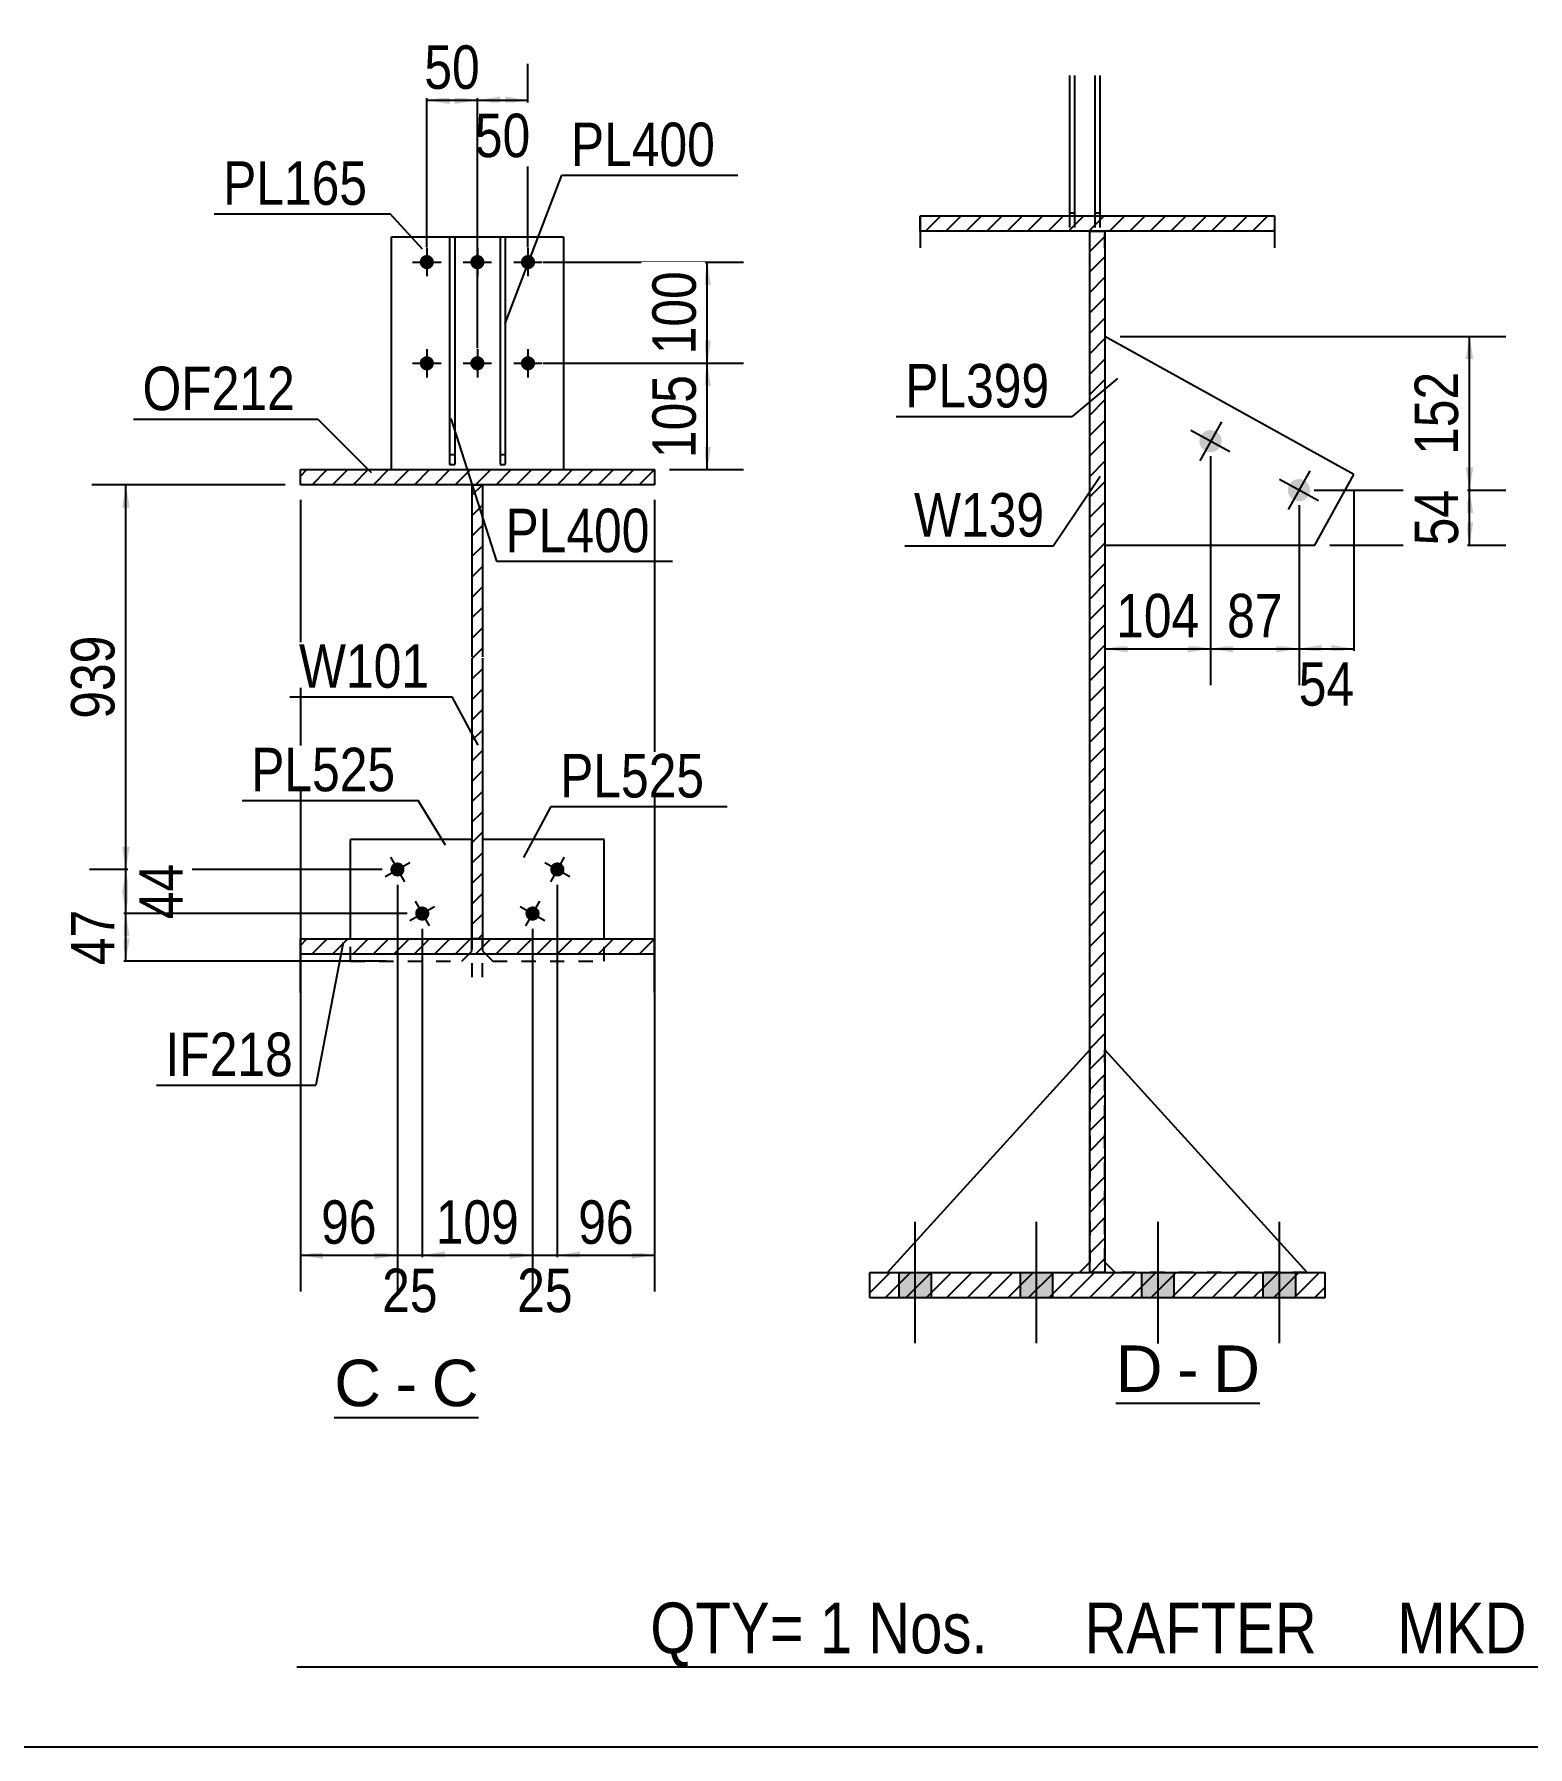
# Model space of a CAD drawing. Header units: millimetres. Extents: x -334 to 69, y -184 to 93.
# Drawn here: x -174.7 to -76.3, y -183.6 to -70.8 of the extents above; entities that cross this region are included whole.
import ezdxf

# ---------------------------------------------------------------- set-up
doc = ezdxf.new("R2010")
doc.units = ezdxf.units.MM
doc.linetypes.add('DXK_LINE_DOT1', pattern=[1.8814, 0.9407, -0.9407])
doc.styles.add('Arial', font='ARIAL.TTF', dxfattribs={"height": 0.2})
doc.styles.add('Arial Narrow', font='ARIALN.TTF', dxfattribs={"height": 0.2})

# ---------------------------------------------------------------- blocks, each defined once
blk = doc.blocks.new('Unknown-623466514-1210')
at = {"color": 5, "linetype": 'Continuous'}
blk.add_line((-331.26, -183.6), (68.74, -183.6), dxfattribs=at)
blk = doc.blocks.new('Unknown-623466514-12 - 7442')
at = {"color": 7, "linetype": 'Continuous'}
blk.add_line((-103.41, -160.97), (-93.91, -160.97), dxfattribs=at)
at = {"color": 0, "linetype": 'Continuous'}
for points in [[(-100.33, -160.22), (-100.33, -157.02), (-103.41, -157.02), (-103.41, -160.22)], [(-97.95, -160.22), (-97.95, -157.02), (-99.37, -157.02), (-99.37, -160.22)], [(-93.91, -160.22), (-93.91, -157.02), (-96.99, -157.02), (-96.99, -160.22)]]:
    blk.add_wipeout(points, dxfattribs=at)
at = {"color": 96, "linetype": 'Continuous', "style": 'Arial'}
for s, p in [('D', (-103.41, -160.22)), ('D', (-96.99, -160.22)), ('-', (-99.37, -160.22))]:
    blk.add_text(s, height=3.06, dxfattribs=at).set_placement(p)
blk = doc.blocks.new('Unknown-623466514-14 - 1770')
at = {"color": 7, "linetype": 'Continuous'}
blk.add_line((-154.91, -161.91), (-145.41, -161.91), dxfattribs=at)
at = {"color": 0, "linetype": 'Continuous'}
for points in [[(-151.83, -161.16), (-151.83, -157.96), (-154.91, -157.96), (-154.91, -161.16)], [(-149.45, -161.16), (-149.45, -157.96), (-150.87, -157.96), (-150.87, -161.16)], [(-145.41, -161.16), (-145.41, -157.96), (-148.49, -157.96), (-148.49, -161.16)]]:
    blk.add_wipeout(points, dxfattribs=at)
at = {"color": 96, "linetype": 'Continuous', "style": 'Arial'}
for s, p in [('C', (-154.91, -161.16)), ('C', (-148.49, -161.16)), ('-', (-150.87, -161.16))]:
    blk.add_text(s, height=3.06, dxfattribs=at).set_placement(p)
blk = doc.blocks.new('Part-623466514-7443 - 7442')
at = {"linetype": 'Continuous'}
h = blk.add_hatch(dxfattribs=at)
h.set_pattern_fill('', scale=0.3, style=0, pattern_type=0)
h.set_pattern_definition([(45, (-116.2876, -82.7206), (-0.67352, 0.67352), [])])
h.paths.add_polyline_path([(-92.95, -82.72), (-116.29, -82.72), (-116.29, -83.73), (-92.95, -83.73)])
at = {"color": 7, "linetype": 'DXK_LINE_DOT1'}
for p, q in [((-116.29, -82.72), (-116.29, -83.73)), ((-92.95, -82.72), (-92.95, -83.73))]:
    blk.add_line(p, q, dxfattribs=at)
at = {"color": 2, "linetype": 'Continuous'}
for p, q in [((-116.29, -82.72), (-92.95, -82.72)), ((-116.29, -83.73), (-116.29, -82.72)), ((-92.95, -82.72), (-92.95, -83.73)), ((-116.29, -83.73), (-116.29, -84.84)), ((-92.95, -83.73), (-116.29, -83.73)), ((-92.95, -83.73), (-92.95, -84.84))]:
    blk.add_line(p, q, dxfattribs=at)
blk = doc.blocks.new('Part-623466514-7538 - 7442')
at = {"linetype": 'Continuous'}
h = blk.add_hatch(dxfattribs=at)
h.set_pattern_fill('', scale=0.3, style=0, pattern_type=0)
h.set_pattern_definition([(45, (-105.1209, -83.73315), (-0.673519, 0.673519), [])])
h.paths.add_polyline_path([(-104.12, -83.73), (-105.12, -83.73), (-105.12, -152.35), (-104.12, -152.35)])
at = {"color": 7, "linetype": 'DXK_LINE_DOT1'}
for p, q in [((-105.12, -84.84), (-105.12, -83.73)), ((-104.12, -84.84), (-104.12, -83.73))]:
    blk.add_line(p, q, dxfattribs=at)
at = {"color": 2, "linetype": 'Continuous'}
for p, q in [((-105.12, -83.73), (-104.12, -83.73)), ((-105.12, -152.35), (-105.12, -83.73)), ((-104.12, -83.73), (-104.12, -152.35)), ((-104.12, -152.35), (-105.12, -152.35))]:
    blk.add_line(p, q, dxfattribs=at)
blk = doc.blocks.new('Part-623466514-7458 - 7442')
at = {"linetype": 'Continuous'}
h = blk.add_hatch(dxfattribs=at)
h.set_pattern_fill('', scale=0.3, style=0, pattern_type=0)
h.set_pattern_definition([(45, (-119.6209, -152.3486), (-0.67352, 0.67352), [])])
h.paths.add_polyline_path([(-89.62, -152.35), (-119.62, -152.35), (-119.62, -154.02), (-89.62, -154.02)])
at = {"color": 2, "linetype": 'Continuous'}
for p, q in [((-119.62, -152.35), (-89.62, -152.35)), ((-119.62, -154.02), (-119.62, -152.35)), ((-89.62, -152.35), (-89.62, -154.02)), ((-89.62, -154.02), (-119.62, -154.02))]:
    blk.add_line(p, q, dxfattribs=at)
blk = doc.blocks.new('Bolt-623466514-7540 - 7442')
at = {"linetype": 'Continuous'}
for points in [[(-117.69, -154.02), (-115.55, -154.02), (-115.55, -152.35), (-117.69, -152.35)], [(-109.69, -154.02), (-107.55, -154.02), (-107.55, -152.35), (-109.69, -152.35)], [(-101.69, -154.02), (-99.55, -154.02), (-99.55, -152.35), (-101.69, -152.35)], [(-93.69, -154.02), (-91.55, -154.02), (-91.55, -152.35), (-93.69, -152.35)]]:
    blk.add_hatch(color=3, dxfattribs=at).paths.add_polyline_path(points)
at = {"color": 3, "linetype": 'Continuous'}
for p, q in [((-116.62, -157), (-116.62, -149.02)), ((-108.62, -157), (-108.62, -149.02)), ((-100.62, -157), (-100.62, -149.02)), ((-92.62, -157), (-92.62, -149.02)), ((-117.69, -154.02), (-117.69, -152.35)), ((-115.55, -154.02), (-115.55, -152.35)), ((-109.69, -154.02), (-109.69, -152.35)), ((-107.55, -154.02), (-107.55, -152.35)), ((-101.69, -154.02), (-101.69, -152.35)), ((-99.55, -154.02), (-99.55, -152.35)), ((-93.69, -154.02), (-93.69, -152.35)), ((-91.55, -154.02), (-91.55, -152.35))]:
    blk.add_line(p, q, dxfattribs=at)
blk = doc.blocks.new('Part-623466514-7508 - 7442')
at = {"color": 2, "linetype": 'Continuous'}
for p, q in [((-104.12, -137.68), (-90.79, -152.35)), ((-103.45, -152.35), (-104.12, -151.68))]:
    blk.add_line(p, q, dxfattribs=at)
at = {"color": 7, "linetype": 'DXK_LINE_DOT1'}
for p, q in [((-104.12, -151.68), (-104.12, -137.68)), ((-90.79, -152.35), (-103.45, -152.35))]:
    blk.add_line(p, q, dxfattribs=at)
blk = doc.blocks.new('Part-623466514-7509 - 7442')
at = {"color": 2, "linetype": 'Continuous'}
for p, q in [((-118.45, -152.35), (-105.12, -137.68)), ((-105.12, -151.68), (-105.79, -152.35))]:
    blk.add_line(p, q, dxfattribs=at)
at = {"color": 7, "linetype": 'DXK_LINE_DOT1'}
for p, q in [((-105.12, -137.68), (-105.12, -151.68)), ((-118.45, -152.35), (-105.79, -152.35))]:
    blk.add_line(p, q, dxfattribs=at)
blk = doc.blocks.new('Part-623466514-7536 - 7442')
at = {"color": 2, "linetype": 'Continuous'}
for p, q in [((-87.71, -99.76), (-104.12, -90.67)), ((-90.29, -104.43), (-87.71, -99.76)), ((-104.12, -104.43), (-90.29, -104.43))]:
    blk.add_line(p, q, dxfattribs=at)
at = {"color": 7, "linetype": 'DXK_LINE_DOT1'}
blk.add_line((-104.12, -90.67), (-104.12, -104.43), dxfattribs=at)
blk = doc.blocks.new('Bolt-623466514-7589 - 7442')
at = {"linetype": 'Continuous'}
for points in [[(-97.52, -98.21, -1), (-96.81, -96.93, -1)], [(-91.69, -101.44, -1), (-90.98, -100.16, -1)]]:
    blk.add_hatch(color=3, dxfattribs=at).paths.add_polyline_path(points)
at = {"color": 3, "linetype": 'Continuous'}
for p, q in [((-95.88, -98.28), (-98.45, -96.86)), ((-96.45, -96.29), (-97.87, -98.86)), ((-90.05, -101.51), (-92.61, -100.09)), ((-90.62, -99.52), (-92.04, -102.08))]:
    blk.add_line(p, q, dxfattribs=at)
blk = doc.blocks.new('Part-623466514-7833 - 7442')
at = {"color": 2, "linetype": 'Continuous'}
for p, q in [((-104.79, -73.47), (-104.79, -82.72)), ((-104.45, -73.47), (-104.45, -82.72)), ((-104.45, -82.56), (-104.79, -82.56))]:
    blk.add_line(p, q, dxfattribs=at)
at = {"color": 7, "linetype": 'DXK_LINE_DOT1'}
for p, q in [((-104.79, -82.72), (-104.79, -83.49)), ((-104.45, -82.72), (-104.45, -83.49))]:
    blk.add_line(p, q, dxfattribs=at)
blk = doc.blocks.new('Part-623466514-7846 - 7442')
at = {"color": 2, "linetype": 'Continuous'}
for p, q in [((-106.45, -73.47), (-106.45, -82.72)), ((-106.12, -73.47), (-106.12, -82.72)), ((-106.12, -82.56), (-106.45, -82.56))]:
    blk.add_line(p, q, dxfattribs=at)
at = {"color": 7, "linetype": 'DXK_LINE_DOT1'}
for p, q in [((-106.45, -82.72), (-106.45, -83.49)), ((-106.12, -82.72), (-106.12, -83.49))]:
    blk.add_line(p, q, dxfattribs=at)
blk = doc.blocks.new('Part-623466514-1829 - 1770')
at = {"color": 2, "linetype": 'Continuous'}
for p, q in [((-143.97, -84.11), (-143.97, -99.11)), ((-143.97, -84.11), (-143.64, -84.11)), ((-143.64, -84.11), (-143.64, -99.11)), ((-143.97, -99.11), (-143.64, -99.11)), ((-143.97, -99.11), (-143.64, -99.11))]:
    blk.add_line(p, q, dxfattribs=at)
at = {"color": 7, "linetype": 'DXK_LINE_DOT1'}
for p, q in [((-143.97, -98.45), (-143.64, -98.45)), ((-143.97, -99.11), (-143.97, -99.11)), ((-143.64, -99.11), (-143.64, -99.11))]:
    blk.add_line(p, q, dxfattribs=at)
blk = doc.blocks.new('Part-623466514-1801 - 1770')
at = {"color": 2, "linetype": 'Continuous'}
for p, q in [((-151.14, -99.45), (-151.14, -84.11)), ((-151.14, -84.11), (-139.81, -84.11)), ((-139.81, -84.11), (-139.81, -99.45))]:
    blk.add_line(p, q, dxfattribs=at)
at = {"color": 7, "linetype": 'DXK_LINE_DOT1'}
for p, q in [((-151.14, -84.11), (-139.81, -84.11)), ((-151.14, -99.45), (-151.14, -99.45)), ((-151.14, -99.45), (-151.14, -99.45)), ((-151.14, -99.45), (-139.81, -99.45)), ((-139.81, -99.45), (-139.81, -99.45)), ((-139.81, -99.45), (-139.81, -99.45))]:
    blk.add_line(p, q, dxfattribs=at)
blk = doc.blocks.new('Part-623466514-1834 - 1770')
at = {"color": 2, "linetype": 'Continuous'}
for p, q in [((-137.12, -123.83), (-145.12, -123.83)), ((-145.12, -130.37), (-145.12, -123.83)), ((-137.12, -130.37), (-137.12, -123.83))]:
    blk.add_line(p, q, dxfattribs=at)
at = {"color": 7, "linetype": 'DXK_LINE_DOT1'}
for p, q in [((-137.12, -123.83), (-145.12, -123.83)), ((-145.12, -131.17), (-145.12, -130.37)), ((-137.12, -131.83), (-137.12, -130.37)), ((-145.12, -131.17), (-144.45, -131.83)), ((-144.45, -131.83), (-137.12, -131.83)), ((-144.45, -131.83), (-144.45, -131.83))]:
    blk.add_line(p, q, dxfattribs=at)
blk = doc.blocks.new('Bolt-623466514-1876 - 1770')
at = {"linetype": 'Continuous'}
for points in [[(-148.34, -85.78), (-148.35, -85.88), (-148.38, -85.97), (-148.43, -86.05), (-148.5, -86.12), (-148.57, -86.18), (-148.66, -86.22), (-148.76, -86.24), (-148.86, -86.24), (-148.95, -86.22), (-149.04, -86.18), (-149.12, -86.12), (-149.19, -86.05), (-149.23, -85.97), (-149.26, -85.88), (-149.27, -85.78), (-149.26, -85.68), (-149.23, -85.59), (-149.19, -85.5), (-149.12, -85.43), (-149.04, -85.37), (-148.95, -85.33), (-148.86, -85.31), (-148.76, -85.31), (-148.66, -85.33), (-148.57, -85.37), (-148.5, -85.43), (-148.43, -85.5), (-148.38, -85.59), (-148.35, -85.68)], [(-145.01, -85.78), (-145.02, -85.88), (-145.05, -85.97), (-145.1, -86.05), (-145.16, -86.12), (-145.24, -86.18), (-145.33, -86.22), (-145.43, -86.24), (-145.52, -86.24), (-145.62, -86.22), (-145.71, -86.18), (-145.79, -86.12), (-145.85, -86.05), (-145.9, -85.97), (-145.93, -85.88), (-145.94, -85.78), (-145.93, -85.68), (-145.9, -85.59), (-145.85, -85.5), (-145.79, -85.43), (-145.71, -85.37), (-145.62, -85.33), (-145.52, -85.31), (-145.43, -85.31), (-145.33, -85.33), (-145.24, -85.37), (-145.16, -85.43), (-145.1, -85.5), (-145.05, -85.59), (-145.02, -85.68)], [(-141.67, -85.78), (-141.68, -85.88), (-141.71, -85.97), (-141.76, -86.05), (-141.83, -86.12), (-141.91, -86.18), (-142, -86.22), (-142.09, -86.24), (-142.19, -86.24), (-142.29, -86.22), (-142.37, -86.18), (-142.45, -86.12), (-142.52, -86.05), (-142.57, -85.97), (-142.6, -85.88), (-142.61, -85.78), (-142.6, -85.68), (-142.57, -85.59), (-142.52, -85.5), (-142.45, -85.43), (-142.37, -85.37), (-142.29, -85.33), (-142.19, -85.31), (-142.09, -85.31), (-142, -85.33), (-141.91, -85.37), (-141.83, -85.43), (-141.76, -85.5), (-141.71, -85.59), (-141.68, -85.68)], [(-148.34, -92.44), (-148.35, -92.54), (-148.38, -92.63), (-148.43, -92.72), (-148.5, -92.79), (-148.57, -92.85), (-148.66, -92.89), (-148.76, -92.91), (-148.86, -92.91), (-148.95, -92.89), (-149.04, -92.85), (-149.12, -92.79), (-149.19, -92.72), (-149.23, -92.63), (-149.26, -92.54), (-149.27, -92.44), (-149.26, -92.35), (-149.23, -92.25), (-149.19, -92.17), (-149.12, -92.1), (-149.04, -92.04), (-148.95, -92), (-148.86, -91.98), (-148.76, -91.98), (-148.66, -92), (-148.57, -92.04), (-148.5, -92.1), (-148.43, -92.17), (-148.38, -92.25), (-148.35, -92.35)], [(-145.01, -92.44), (-145.02, -92.54), (-145.05, -92.63), (-145.1, -92.72), (-145.16, -92.79), (-145.24, -92.85), (-145.33, -92.89), (-145.43, -92.91), (-145.52, -92.91), (-145.62, -92.89), (-145.71, -92.85), (-145.79, -92.79), (-145.85, -92.72), (-145.9, -92.63), (-145.93, -92.54), (-145.94, -92.44), (-145.93, -92.35), (-145.9, -92.25), (-145.85, -92.17), (-145.79, -92.1), (-145.71, -92.04), (-145.62, -92), (-145.52, -91.98), (-145.43, -91.98), (-145.33, -92), (-145.24, -92.04), (-145.16, -92.1), (-145.1, -92.17), (-145.05, -92.25), (-145.02, -92.35)], [(-141.67, -92.44), (-141.68, -92.54), (-141.71, -92.63), (-141.76, -92.72), (-141.83, -92.79), (-141.91, -92.85), (-142, -92.89), (-142.09, -92.91), (-142.19, -92.91), (-142.29, -92.89), (-142.37, -92.85), (-142.45, -92.79), (-142.52, -92.72), (-142.57, -92.63), (-142.6, -92.54), (-142.61, -92.44), (-142.6, -92.35), (-142.57, -92.25), (-142.52, -92.17), (-142.45, -92.1), (-142.37, -92.04), (-142.29, -92), (-142.19, -91.98), (-142.09, -91.98), (-142, -92), (-141.91, -92.04), (-141.83, -92.1), (-141.76, -92.17), (-141.71, -92.25), (-141.68, -92.35)]]:
    blk.add_hatch(color=3, dxfattribs=at).paths.add_polyline_path(points)
at = {"color": 3, "linetype": 'Continuous'}
for p, q in [((-148.81, -84.84), (-148.81, -86.71)), ((-145.47, -84.84), (-145.47, -86.71)), ((-142.14, -84.84), (-142.14, -86.71)), ((-149.74, -85.78), (-147.87, -85.78)), ((-146.41, -85.78), (-144.54, -85.78)), ((-143.07, -85.78), (-141.21, -85.78)), ((-149.74, -92.44), (-147.87, -92.44)), ((-148.81, -91.51), (-148.81, -93.38)), ((-146.41, -92.44), (-144.54, -92.44)), ((-145.47, -91.51), (-145.47, -93.38)), ((-143.07, -92.44), (-141.21, -92.44)), ((-142.14, -91.51), (-142.14, -93.38))]:
    blk.add_line(p, q, dxfattribs=at)
blk = doc.blocks.new('Part-623466514-1885 - 1770')
at = {"linetype": 'Continuous'}
h = blk.add_hatch(dxfattribs=at)
h.set_pattern_fill('', scale=0.3, style=0, pattern_type=0)
h.set_pattern_definition([(45, (-133.8075, -99.4455), (-0.67352, 0.67352), [])])
h.paths.add_polyline_path([(-133.81, -100.45), (-133.81, -99.45), (-157.14, -99.45), (-157.14, -100.45)])
at = {"color": 2, "linetype": 'Continuous'}
for p, q in [((-157.14, -100.45), (-157.14, -99.45)), ((-157.14, -99.45), (-133.81, -99.45)), ((-133.81, -99.45), (-133.81, -100.45)), ((-133.81, -100.45), (-157.14, -100.45))]:
    blk.add_line(p, q, dxfattribs=at)
blk = doc.blocks.new('Part-623466514-1891 - 1770')
at = {"linetype": 'Continuous'}
h = blk.add_hatch(dxfattribs=at)
h.set_pattern_fill('', scale=0.3, style=0, pattern_type=0)
h.set_pattern_definition([(45, (-145.1408, -100.4455), (-0.67352, 0.67352), [])])
h.paths.add_polyline_path([(-145.14, -130.37), (-145.14, -100.45), (-145.81, -100.45), (-145.81, -130.37)])
at = {"color": 2, "linetype": 'Continuous'}
for p, q in [((-145.81, -111.78), (-145.81, -100.45)), ((-145.81, -100.45), (-145.14, -100.45)), ((-145.14, -100.45), (-145.14, -111.78)), ((-145.81, -130.37), (-145.81, -111.88)), ((-145.14, -111.88), (-145.14, -130.37)), ((-145.14, -130.37), (-145.81, -130.37))]:
    blk.add_line(p, q, dxfattribs=at)
at = {"color": 7, "linetype": 'DXK_LINE_DOT1'}
for p, q in [((-145.81, -132.9), (-145.81, -130.37)), ((-145.14, -132.9), (-145.14, -130.37))]:
    blk.add_line(p, q, dxfattribs=at)
blk = doc.blocks.new('Part-623466514-1914 - 1770')
at = {"linetype": 'Continuous'}
h = blk.add_hatch(dxfattribs=at)
h.set_pattern_fill('', scale=0.3, style=0, pattern_type=0)
h.set_pattern_definition([(45, (-133.8075, -130.3662), (-0.67352, 0.67352), [])])
h.paths.add_polyline_path([(-133.81, -131.38), (-133.81, -130.37), (-157.14, -130.37), (-157.14, -131.38)])
at = {"color": 7, "linetype": 'DXK_LINE_DOT1'}
for p, q in [((-157.14, -131.38), (-157.14, -130.37)), ((-133.81, -131.38), (-133.81, -130.37))]:
    blk.add_line(p, q, dxfattribs=at)
at = {"color": 2, "linetype": 'Continuous'}
for p, q in [((-157.14, -131.38), (-157.14, -130.37)), ((-157.14, -130.37), (-133.81, -130.37)), ((-133.81, -130.37), (-133.81, -131.38)), ((-157.14, -133.91), (-157.14, -131.38)), ((-133.81, -131.38), (-157.14, -131.38)), ((-133.81, -133.91), (-133.81, -131.38))]:
    blk.add_line(p, q, dxfattribs=at)
blk = doc.blocks.new('Part-623466514-7914 - 1770')
at = {"color": 2, "linetype": 'Continuous'}
for p, q in [((-145.83, -123.83), (-153.83, -123.83)), ((-153.83, -130.37), (-153.83, -123.83)), ((-145.83, -130.37), (-145.83, -123.83))]:
    blk.add_line(p, q, dxfattribs=at)
at = {"color": 7, "linetype": 'DXK_LINE_DOT1'}
for p, q in [((-145.83, -123.83), (-153.83, -123.83)), ((-153.83, -131.83), (-153.83, -130.37)), ((-145.83, -131.17), (-145.83, -130.37)), ((-153.83, -131.83), (-146.49, -131.83)), ((-146.49, -131.83), (-145.83, -131.17)), ((-146.49, -131.83), (-146.49, -131.83))]:
    blk.add_line(p, q, dxfattribs=at)
blk = doc.blocks.new('Part-623466514-7920 - 1770')
at = {"color": 2, "linetype": 'Continuous'}
for p, q in [((-147.31, -84.11), (-147.31, -99.11)), ((-147.31, -84.11), (-146.97, -84.11)), ((-146.97, -84.11), (-146.97, -99.11)), ((-147.31, -99.11), (-146.97, -99.11)), ((-147.31, -99.11), (-146.97, -99.11))]:
    blk.add_line(p, q, dxfattribs=at)
at = {"color": 7, "linetype": 'DXK_LINE_DOT1'}
for p, q in [((-147.31, -98.45), (-146.97, -98.45)), ((-147.31, -99.11), (-147.31, -99.11)), ((-146.97, -99.11), (-146.97, -99.11))]:
    blk.add_line(p, q, dxfattribs=at)
blk = doc.blocks.new('Bolt-623466514-7927 - 1770')
at = {"linetype": 'Continuous'}
for points in [[(-139.8, -126.02), (-139.86, -126.1), (-139.93, -126.17), (-140.01, -126.22), (-140.1, -126.25), (-140.2, -126.26), (-140.3, -126.25), (-140.39, -126.22), (-140.48, -126.18), (-140.55, -126.11), (-140.61, -126.03), (-140.65, -125.94), (-140.67, -125.85), (-140.67, -125.75), (-140.65, -125.66), (-140.61, -125.57), (-140.56, -125.49), (-140.48, -125.42), (-140.4, -125.37), (-140.31, -125.34), (-140.21, -125.33), (-140.11, -125.34), (-140.02, -125.37), (-139.94, -125.42), (-139.86, -125.48), (-139.8, -125.56), (-139.76, -125.65), (-139.74, -125.74), (-139.74, -125.84), (-139.76, -125.94)], [(-141.43, -128.93), (-141.49, -129.01), (-141.56, -129.08), (-141.65, -129.12), (-141.74, -129.16), (-141.84, -129.17), (-141.93, -129.16), (-142.03, -129.13), (-142.11, -129.08), (-142.18, -129.02), (-142.24, -128.94), (-142.28, -128.85), (-142.3, -128.75), (-142.31, -128.66), (-142.29, -128.56), (-142.25, -128.47), (-142.19, -128.39), (-142.12, -128.33), (-142.04, -128.28), (-141.94, -128.25), (-141.85, -128.23), (-141.75, -128.24), (-141.66, -128.27), (-141.57, -128.32), (-141.5, -128.38), (-141.44, -128.46), (-141.4, -128.55), (-141.38, -128.65), (-141.38, -128.74), (-141.4, -128.84)]]:
    blk.add_hatch(color=3, dxfattribs=at).paths.add_polyline_path(points)
at = {"color": 3, "linetype": 'Continuous'}
for p, q in [((-139.75, -124.98), (-140.66, -126.61)), ((-141.02, -125.34), (-139.39, -126.25)), ((-142.65, -128.24), (-141.03, -129.16)), ((-141.38, -127.89), (-142.3, -129.51))]:
    blk.add_line(p, q, dxfattribs=at)
blk = doc.blocks.new('Bolt-623466514-7940 - 1770')
at = {"linetype": 'Continuous'}
for points in [[(-150.34, -125.57), (-150.3, -125.66), (-150.28, -125.75), (-150.28, -125.85), (-150.3, -125.94), (-150.34, -126.03), (-150.4, -126.11), (-150.47, -126.18), (-150.56, -126.22), (-150.65, -126.25), (-150.75, -126.26), (-150.84, -126.25), (-150.94, -126.22), (-151.02, -126.17), (-151.09, -126.1), (-151.15, -126.02), (-151.19, -125.94), (-151.21, -125.84), (-151.21, -125.74), (-151.18, -125.65), (-151.14, -125.56), (-151.09, -125.48), (-151.01, -125.42), (-150.93, -125.37), (-150.83, -125.34), (-150.74, -125.33), (-150.64, -125.34), (-150.55, -125.37), (-150.46, -125.42), (-150.39, -125.49)], [(-148.7, -128.47), (-148.66, -128.56), (-148.64, -128.66), (-148.64, -128.75), (-148.67, -128.85), (-148.71, -128.94), (-148.76, -129.02), (-148.84, -129.08), (-148.92, -129.13), (-149.02, -129.16), (-149.11, -129.17), (-149.21, -129.16), (-149.3, -129.12), (-149.39, -129.08), (-149.46, -129.01), (-149.51, -128.93), (-149.55, -128.84), (-149.57, -128.74), (-149.57, -128.65), (-149.55, -128.55), (-149.51, -128.46), (-149.45, -128.38), (-149.38, -128.32), (-149.29, -128.27), (-149.2, -128.24), (-149.1, -128.23), (-149.01, -128.25), (-148.91, -128.28), (-148.83, -128.33), (-148.76, -128.39)]]:
    blk.add_hatch(color=3, dxfattribs=at).paths.add_polyline_path(points)
at = {"color": 3, "linetype": 'Continuous'}
for p, q in [((-151.2, -124.98), (-150.28, -126.61)), ((-151.56, -126.25), (-149.93, -125.34)), ((-149.92, -129.16), (-148.29, -128.24)), ((-149.57, -127.89), (-148.65, -129.51))]:
    blk.add_line(p, q, dxfattribs=at)
blk = doc.blocks.new('StraightDimension-623466514-7693 - 7442')
at = {"linetype": 'Continuous'}
for points in [[(-89.83, -111.5), (-91.33, -111.25), (-89.83, -111)], [(-89.21, -111), (-87.71, -111.25), (-89.21, -111.5)]]:
    blk.add_hatch(color=7, dxfattribs=at).paths.add_polyline_path(points)
at = {"color": 7, "linetype": 'Continuous'}
for p, q in [((-87.71, -100.76), (-87.71, -113.5)), ((-91.33, -101.8), (-91.33, -113.5)), ((-91.33, -111.25), (-87.71, -111.25))]:
    blk.add_line(p, q, dxfattribs=at)
at = {"color": 0}
blk.add_wipeout([(-87.09, -115.6), (-87.09, -111.4), (-91.95, -111.4), (-91.95, -115.6)], dxfattribs=at)
at = {"color": 3, "style": 'Arial Narrow'}
blk.add_text('54', height=2.863, dxfattribs=at).set_placement((-91.35, -115))
blk = doc.blocks.new('StraightDimension-623466514-7694 - 7442')
at = {"linetype": 'Continuous'}
for points in [[(-95.66, -111.5), (-97.16, -111.25), (-95.66, -111)], [(-92.83, -111), (-91.33, -111.25), (-92.83, -111.5)]]:
    blk.add_hatch(color=7, dxfattribs=at).paths.add_polyline_path(points)
at = {"color": 7, "linetype": 'Continuous'}
for p, q in [((-97.16, -98.57), (-97.16, -113.65)), ((-91.33, -101.8), (-91.33, -113.65)), ((-97.16, -111.25), (-91.33, -111.25))]:
    blk.add_line(p, q, dxfattribs=at)
at = {"color": 0}
blk.add_wipeout([(-91.82, -111.1), (-91.82, -106.9), (-96.67, -106.9), (-96.67, -111.1)], dxfattribs=at)
at = {"color": 3, "style": 'Arial Narrow'}
blk.add_text('87', height=2.863, dxfattribs=at).set_placement((-96.07, -110.5))
blk = doc.blocks.new('StraightDimension-623466514-7695 - 7442')
at = {"linetype": 'Continuous'}
for points in [[(-102.62, -111.5), (-104.12, -111.25), (-102.62, -111)], [(-98.66, -111), (-97.16, -111.25), (-98.66, -111.5)]]:
    blk.add_hatch(color=7, dxfattribs=at).paths.add_polyline_path(points)
at = {"color": 7, "linetype": 'Continuous'}
for p, q in [((-97.16, -98.57), (-97.16, -113.65)), ((-104.12, -105.43), (-104.12, -113.65)), ((-104.12, -111.25), (-97.16, -111.25))]:
    blk.add_line(p, q, dxfattribs=at)
at = {"color": 0}
blk.add_wipeout([(-97.3, -111.1), (-97.3, -106.9), (-103.98, -106.9), (-103.98, -111.1)], dxfattribs=at)
at = {"color": 3, "style": 'Arial Narrow'}
blk.add_text('104', height=2.863, dxfattribs=at).set_placement((-103.38, -110.5))
blk = doc.blocks.new('StraightDimension-623466514-7722 - 7442')
at = {"linetype": 'Continuous'}
for points in [[(-80.35, -92.17), (-80.1, -90.67), (-79.85, -92.17)], [(-79.85, -99.3), (-80.1, -100.8), (-80.35, -99.3)]]:
    blk.add_hatch(color=7, dxfattribs=at).paths.add_polyline_path(points)
at = {"color": 7, "linetype": 'Continuous'}
for p, q in [((-103.12, -90.67), (-77.7, -90.67)), ((-80.1, -100.8), (-80.1, -90.67)), ((-90.33, -100.8), (-77.7, -100.8))]:
    blk.add_line(p, q, dxfattribs=at)
at = {"color": 0}
blk.add_wipeout([(-80.25, -92.39), (-84.45, -92.39), (-84.45, -99.08), (-80.25, -99.08)], dxfattribs=at)
at = {"color": 3, "style": 'Arial Narrow'}
blk.add_text('152', height=2.863, rotation=90.0002, dxfattribs=at).set_placement((-80.85, -98.48))
blk = doc.blocks.new('StraightDimension-623466514-7723 - 7442')
at = {"linetype": 'Continuous'}
for points in [[(-80.35, -102.3), (-80.1, -100.8), (-79.85, -102.3)], [(-79.85, -102.93), (-80.1, -104.43), (-80.35, -102.93)]]:
    blk.add_hatch(color=7, dxfattribs=at).paths.add_polyline_path(points)
at = {"color": 7, "linetype": 'Continuous'}
for p, q in [((-90.33, -100.8), (-77.7, -100.8)), ((-80.1, -104.43), (-80.1, -100.8)), ((-89.29, -104.43), (-77.7, -104.43))]:
    blk.add_line(p, q, dxfattribs=at)
at = {"color": 0}
blk.add_wipeout([(-80.25, -100.19), (-84.45, -100.19), (-84.45, -105.04), (-80.25, -105.04)], dxfattribs=at)
at = {"color": 3, "style": 'Arial Narrow'}
blk.add_text('54', height=2.863, rotation=90.0002, dxfattribs=at).set_placement((-80.85, -104.44))
blk = doc.blocks.new('StraightDimension-623466514-10876 - 1770')
at = {"linetype": 'Continuous'}
for points in [[(-143.97, -75.36), (-145.47, -75.11), (-143.97, -74.86)], [(-143.64, -74.86), (-142.14, -75.11), (-143.64, -75.36)]]:
    blk.add_hatch(color=7, dxfattribs=at).paths.add_polyline_path(points)
at = {"color": 7, "linetype": 'Continuous'}
for p, q in [((-145.47, -91.44), (-145.47, -72.71)), ((-142.14, -84.78), (-142.14, -72.71)), ((-145.47, -75.11), (-142.14, -75.11))]:
    blk.add_line(p, q, dxfattribs=at)
at = {"color": 0}
blk.add_wipeout([(-141.38, -79.46), (-141.38, -75.26), (-146.24, -75.26), (-146.24, -79.46)], dxfattribs=at)
at = {"color": 3, "style": 'Arial Narrow'}
blk.add_text('50', height=2.863, dxfattribs=at).set_placement((-145.64, -78.86))
blk = doc.blocks.new('StraightDimension-623466514-1988 - 1770')
at = {"linetype": 'Continuous'}
for points in [[(-130.58, -87.28), (-130.33, -85.78), (-130.08, -87.28)], [(-130.08, -90.94), (-130.33, -92.44), (-130.58, -90.94)]]:
    blk.add_hatch(color=7, dxfattribs=at).paths.add_polyline_path(points)
at = {"color": 7, "linetype": 'Continuous'}
for p, q in [((-141.14, -85.78), (-127.93, -85.78)), ((-130.33, -92.44), (-130.33, -85.78)), ((-141.14, -92.44), (-127.93, -92.44))]:
    blk.add_line(p, q, dxfattribs=at)
at = {"color": 0}
blk.add_wipeout([(-130.48, -85.77), (-134.68, -85.77), (-134.68, -92.45), (-130.48, -92.45)], dxfattribs=at)
at = {"color": 3, "style": 'Arial Narrow'}
blk.add_text('100', height=2.863, rotation=90.0002, dxfattribs=at).set_placement((-131.08, -91.85))
blk = doc.blocks.new('StraightDimension-623466514-1998 - 1770')
at = {"linetype": 'Continuous'}
for points in [[(-130.58, -93.94), (-130.33, -92.44), (-130.08, -93.94)], [(-130.08, -97.95), (-130.33, -99.45), (-130.58, -97.95)]]:
    blk.add_hatch(color=7, dxfattribs=at).paths.add_polyline_path(points)
at = {"color": 7, "linetype": 'Continuous'}
for p, q in [((-141.14, -92.44), (-127.93, -92.44)), ((-130.33, -99.45), (-130.33, -92.44)), ((-132.81, -99.45), (-127.93, -99.45))]:
    blk.add_line(p, q, dxfattribs=at)
at = {"color": 0}
blk.add_wipeout([(-130.48, -92.6), (-134.68, -92.6), (-134.68, -99.29), (-130.48, -99.29)], dxfattribs=at)
at = {"color": 3, "style": 'Arial Narrow'}
blk.add_text('105', height=2.863, rotation=90.0002, dxfattribs=at).set_placement((-131.08, -98.69))
blk = doc.blocks.new('StraightDimension-623466514-10768 - 1770')
at = {"linetype": 'Continuous'}
for points in [[(-138.71, -151.46), (-140.21, -151.21), (-138.71, -150.96)], [(-135.31, -150.96), (-133.81, -151.21), (-135.31, -151.46)]]:
    blk.add_hatch(color=7, dxfattribs=at).paths.add_polyline_path(points)
at = {"color": 7, "linetype": 'Continuous'}
for p, q in [((-133.81, -101.45), (-133.81, -153.61)), ((-140.21, -126.8), (-140.21, -153.61)), ((-140.21, -151.21), (-133.81, -151.21))]:
    blk.add_line(p, q, dxfattribs=at)
at = {"color": 0}
blk.add_wipeout([(-134.58, -151.06), (-134.58, -146.86), (-139.43, -146.86), (-139.43, -151.06)], dxfattribs=at)
at = {"color": 3, "style": 'Arial Narrow'}
blk.add_text('96', height=2.863, dxfattribs=at).set_placement((-138.83, -150.46))
blk = doc.blocks.new('StraightDimension-623466514-10769 - 1770')
at = {"linetype": 'Continuous'}
for points in [[(-143.34, -150.96), (-141.84, -151.21), (-143.34, -151.46)], [(-138.71, -151.46), (-140.21, -151.21), (-138.71, -150.96)]]:
    blk.add_hatch(color=7, dxfattribs=at).paths.add_polyline_path(points)
at = {"color": 7, "linetype": 'Continuous'}
for p, q in [((-140.21, -126.8), (-140.21, -153.46)), ((-141.84, -129.7), (-141.84, -153.46)), ((-141.84, -151.21), (-140.21, -151.21))]:
    blk.add_line(p, q, dxfattribs=at)
at = {"color": 0}
blk.add_wipeout([(-138.6, -155.56), (-138.6, -151.36), (-143.45, -151.36), (-143.45, -155.56)], dxfattribs=at)
at = {"color": 3, "style": 'Arial Narrow'}
blk.add_text('25', height=2.863, dxfattribs=at).set_placement((-142.85, -154.96))
blk = doc.blocks.new('StraightDimension-623466514-10770 - 1770')
at = {"linetype": 'Continuous'}
for points in [[(-147.61, -151.46), (-149.11, -151.21), (-147.61, -150.96)], [(-143.34, -150.96), (-141.84, -151.21), (-143.34, -151.46)]]:
    blk.add_hatch(color=7, dxfattribs=at).paths.add_polyline_path(points)
at = {"color": 7, "linetype": 'Continuous'}
for p, q in [((-149.11, -129.7), (-149.11, -153.61)), ((-141.84, -129.7), (-141.84, -153.61)), ((-149.11, -151.21), (-141.84, -151.21))]:
    blk.add_line(p, q, dxfattribs=at)
at = {"color": 0}
blk.add_wipeout([(-142.13, -151.06), (-142.13, -146.86), (-148.82, -146.86), (-148.82, -151.06)], dxfattribs=at)
at = {"color": 3, "style": 'Arial Narrow'}
blk.add_text('109', height=2.863, dxfattribs=at).set_placement((-148.22, -150.46))
blk = doc.blocks.new('StraightDimension-623466514-10771 - 1770')
at = {"linetype": 'Continuous'}
for points in [[(-152.24, -150.96), (-150.74, -151.21), (-152.24, -151.46)], [(-147.61, -151.46), (-149.11, -151.21), (-147.61, -150.96)]]:
    blk.add_hatch(color=7, dxfattribs=at).paths.add_polyline_path(points)
at = {"color": 7, "linetype": 'Continuous'}
for p, q in [((-150.74, -126.8), (-150.74, -153.46)), ((-149.11, -129.7), (-149.11, -153.46)), ((-150.74, -151.21), (-149.11, -151.21))]:
    blk.add_line(p, q, dxfattribs=at)
at = {"color": 0}
blk.add_wipeout([(-147.5, -155.56), (-147.5, -151.36), (-152.35, -151.36), (-152.35, -155.56)], dxfattribs=at)
at = {"color": 3, "style": 'Arial Narrow'}
blk.add_text('25', height=2.863, dxfattribs=at).set_placement((-151.75, -154.96))
blk = doc.blocks.new('StraightDimension-623466514-10772 - 1770')
at = {"linetype": 'Continuous'}
for points in [[(-155.64, -151.46), (-157.14, -151.21), (-155.64, -150.96)], [(-152.24, -150.96), (-150.74, -151.21), (-152.24, -151.46)]]:
    blk.add_hatch(color=7, dxfattribs=at).paths.add_polyline_path(points)
at = {"color": 7, "linetype": 'Continuous'}
for p, q in [((-157.14, -101.45), (-157.14, -153.61)), ((-150.74, -126.8), (-150.74, -153.61)), ((-157.14, -151.21), (-150.74, -151.21))]:
    blk.add_line(p, q, dxfattribs=at)
at = {"color": 0}
blk.add_wipeout([(-151.51, -151.06), (-151.51, -146.86), (-156.37, -146.86), (-156.37, -151.06)], dxfattribs=at)
at = {"color": 3, "style": 'Arial Narrow'}
blk.add_text('96', height=2.863, dxfattribs=at).set_placement((-155.77, -150.46))
blk = doc.blocks.new('StraightDimension-623466514-10819 - 1770')
at = {"linetype": 'Continuous'}
for points in [[(-168.89, -101.95), (-168.64, -100.45), (-168.39, -101.95)], [(-168.39, -124.3), (-168.64, -125.8), (-168.89, -124.3)]]:
    blk.add_hatch(color=7, dxfattribs=at).paths.add_polyline_path(points)
at = {"color": 7, "linetype": 'Continuous'}
for p, q in [((-158.14, -100.45), (-170.89, -100.45)), ((-168.64, -125.8), (-168.64, -100.45)), ((-151.74, -125.8), (-170.89, -125.8))]:
    blk.add_line(p, q, dxfattribs=at)
at = {"color": 0}
blk.add_wipeout([(-168.79, -109.78), (-172.99, -109.78), (-172.99, -116.46), (-168.79, -116.46)], dxfattribs=at)
at = {"color": 3, "style": 'Arial Narrow'}
blk.add_text('939', height=2.863, rotation=90.0002, dxfattribs=at).set_placement((-169.39, -115.86))
blk = doc.blocks.new('StraightDimension-623466514-10820 - 1770')
at = {"linetype": 'Continuous'}
for points in [[(-168.89, -127.3), (-168.64, -125.8), (-168.39, -127.3)], [(-168.39, -127.2), (-168.64, -128.7), (-168.89, -127.2)]]:
    blk.add_hatch(color=7, dxfattribs=at).paths.add_polyline_path(points)
at = {"color": 7, "linetype": 'Continuous'}
for p, q in [((-151.74, -125.8), (-171.04, -125.8)), ((-168.64, -128.7), (-168.64, -125.8)), ((-150.11, -128.7), (-171.04, -128.7))]:
    blk.add_line(p, q, dxfattribs=at)
at = {"color": 0}
blk.add_wipeout([(-164.29, -124.82), (-168.49, -124.82), (-168.49, -129.68), (-164.29, -129.68)], dxfattribs=at)
at = {"color": 3, "style": 'Arial Narrow'}
blk.add_text('44', height=2.863, rotation=90.0002, dxfattribs=at).set_placement((-164.89, -129.08))
blk = doc.blocks.new('StraightDimension-623466514-10821 - 1770')
at = {"linetype": 'Continuous'}
for points in [[(-168.89, -130.2), (-168.64, -128.7), (-168.39, -130.2)], [(-168.39, -130.33), (-168.64, -131.83), (-168.89, -130.33)]]:
    blk.add_hatch(color=7, dxfattribs=at).paths.add_polyline_path(points)
at = {"color": 7, "linetype": 'Continuous'}
for p, q in [((-150.11, -128.7), (-170.89, -128.7)), ((-168.64, -131.83), (-168.64, -128.7)), ((-151.49, -131.83), (-170.89, -131.83))]:
    blk.add_line(p, q, dxfattribs=at)
at = {"color": 0}
blk.add_wipeout([(-168.79, -127.84), (-172.99, -127.84), (-172.99, -132.7), (-168.79, -132.7)], dxfattribs=at)
at = {"color": 3, "style": 'Arial Narrow'}
blk.add_text('47', height=2.863, rotation=90.0002, dxfattribs=at).set_placement((-169.39, -132.1))
blk = doc.blocks.new('StraightDimension-623466514-10877 - 1770')
at = {"linetype": 'Continuous'}
for points in [[(-147.31, -75.36), (-148.81, -75.11), (-147.31, -74.86)], [(-146.97, -74.86), (-145.47, -75.11), (-146.97, -75.36)]]:
    blk.add_hatch(color=7, dxfattribs=at).paths.add_polyline_path(points)
at = {"color": 7, "linetype": 'Continuous'}
for p, q in [((-148.81, -84.78), (-148.81, -72.86)), ((-145.47, -91.44), (-145.47, -72.86)), ((-148.81, -75.11), (-145.47, -75.11))]:
    blk.add_line(p, q, dxfattribs=at)
at = {"color": 0}
blk.add_wipeout([(-144.71, -74.96), (-144.71, -70.76), (-149.57, -70.76), (-149.57, -74.96)], dxfattribs=at)
at = {"color": 3, "style": 'Arial Narrow'}
blk.add_text('50', height=2.863, dxfattribs=at).set_placement((-148.97, -74.36))
blk = doc.blocks.new('CBS_CALLOFF-623466514-17970')
at = {"color": 7, "linetype": 'Continuous'}
blk.add_line((-157.38, -178.33), (-41.15, -178.35), dxfattribs=at)
at = {"color": 3, "linetype": 'Continuous', "style": 'Arial Narrow'}
blk.add_text('QTY= 1 Nos.      RAFTER     MKD : RF57', height=3.3405, dxfattribs=at).set_placement((-134.08, -177.44))
blk = doc.blocks.new('Mark-623466514-7595 - 7442')
at = {"color": 7, "linetype": 'Continuous'}
for p in [(-103.3, -93.44), (-117.88, -95.95)]:
    blk.add_line(p, (-106.27, -95.95), dxfattribs=at)
at = {"color": 0}
blk.add_wipeout([(-107.77, -95.35), (-107.77, -92.35), (-117.28, -92.35), (-117.28, -95.35)], dxfattribs=at)
blk.add_wipeout([(-107.77, -95.35), (-107.77, -92.35), (-117.28, -92.35), (-117.28, -95.35)], dxfattribs=at)
at = {"color": 3, "style": 'Arial Narrow'}
blk.add_text('PL399', height=2.863, dxfattribs=at).set_placement((-117.28, -95.35))
blk = doc.blocks.new('Mark-623466514-7598 - 7442')
at = {"color": 7, "linetype": 'Continuous'}
for p in [(-104.44, -99.9), (-117.3, -104.46)]:
    blk.add_line(p, (-107.52, -104.46), dxfattribs=at)
at = {"color": 0}
blk.add_wipeout([(-108.12, -103.86), (-108.12, -100.86), (-116.7, -100.86), (-116.7, -103.86)], dxfattribs=at)
blk.add_wipeout([(-108.12, -103.86), (-108.12, -100.86), (-116.7, -100.86), (-116.7, -103.86)], dxfattribs=at)
at = {"color": 3, "style": 'Arial Narrow'}
blk.add_text('W139', height=2.863, dxfattribs=at).set_placement((-116.7, -103.86))
blk = doc.blocks.new('Mark-623466514-1797 - 1770')
at = {"color": 7, "linetype": 'Continuous'}
for p in [(-162.83, -82.6), (-149.1, -84.93)]:
    blk.add_line(p, (-151.23, -82.6), dxfattribs=at)
at = {"color": 0}
blk.add_wipeout([(-152.73, -82), (-152.73, -79), (-162.23, -79), (-162.23, -82)], dxfattribs=at)
blk.add_wipeout([(-152.73, -82), (-152.73, -79), (-162.23, -79), (-162.23, -82)], dxfattribs=at)
at = {"color": 3, "style": 'Arial Narrow'}
blk.add_text('PL165', height=2.863, dxfattribs=at).set_placement((-162.23, -82))
blk = doc.blocks.new('Mark-623466514-1825 - 1770')
at = {"color": 7, "linetype": 'Continuous'}
for p, q in [((-143.64, -89.83), (-139.91, -80.05)), ((-139.91, -80.05), (-128.31, -80.05))]:
    blk.add_line(p, q, dxfattribs=at)
at = {"color": 0}
blk.add_wipeout([(-129.81, -79.45), (-129.81, -76.45), (-139.31, -76.45), (-139.31, -79.45)], dxfattribs=at)
blk.add_wipeout([(-129.81, -79.45), (-129.81, -76.45), (-139.31, -76.45), (-139.31, -79.45)], dxfattribs=at)
at = {"color": 3, "style": 'Arial Narrow'}
blk.add_text('PL400', height=2.863, dxfattribs=at).set_placement((-139.31, -79.45))
blk = doc.blocks.new('Mark-623466514-1830 - 1770')
at = {"color": 7, "linetype": 'Continuous'}
for p, q in [((-142.41, -125), (-140.62, -121.65)), ((-140.62, -121.65), (-129.01, -121.65))]:
    blk.add_line(p, q, dxfattribs=at)
at = {"color": 0}
blk.add_wipeout([(-130.51, -121.05), (-130.51, -118.05), (-140.02, -118.05), (-140.02, -121.05)], dxfattribs=at)
blk.add_wipeout([(-130.51, -121.05), (-130.51, -118.05), (-140.02, -118.05), (-140.02, -121.05)], dxfattribs=at)
at = {"color": 3, "style": 'Arial Narrow'}
blk.add_text('PL525', height=2.863, dxfattribs=at).set_placement((-140.02, -121.05))
blk = doc.blocks.new('Mark-623466514-8065 - 1770')
at = {"color": 7, "linetype": 'Continuous'}
for p, q in [((-147.22, -96.09), (-144.22, -105.49)), ((-144.22, -105.49), (-132.62, -105.49))]:
    blk.add_line(p, q, dxfattribs=at)
at = {"color": 0}
blk.add_wipeout([(-134.12, -104.89), (-134.12, -101.89), (-143.62, -101.89), (-143.62, -104.89)], dxfattribs=at)
blk.add_wipeout([(-134.12, -104.89), (-134.12, -101.89), (-143.62, -101.89), (-143.62, -104.89)], dxfattribs=at)
at = {"color": 3, "style": 'Arial Narrow'}
blk.add_text('PL400', height=2.863, dxfattribs=at).set_placement((-143.62, -104.89))
blk = doc.blocks.new('Mark-623466514-1881 - 1770')
at = {"color": 7, "linetype": 'Continuous'}
for p in [(-168.14, -96.13), (-152.45, -99.67)]:
    blk.add_line(p, (-155.99, -96.13), dxfattribs=at)
at = {"color": 0}
blk.add_wipeout([(-157.49, -95.53), (-157.49, -92.53), (-167.54, -92.53), (-167.54, -95.53)], dxfattribs=at)
blk.add_wipeout([(-157.49, -95.53), (-157.49, -92.53), (-167.54, -92.53), (-167.54, -95.53)], dxfattribs=at)
at = {"color": 3, "style": 'Arial Narrow'}
blk.add_text('OF212', height=2.863, dxfattribs=at).set_placement((-167.54, -95.53))
blk = doc.blocks.new('Mark-623466514-1887 - 1770')
at = {"color": 7, "linetype": 'Continuous'}
for p in [(-157.83, -114.42), (-145.42, -117.61)]:
    blk.add_line(p, (-147.14, -114.42), dxfattribs=at)
at = {"color": 0}
blk.add_wipeout([(-148.64, -113.82), (-148.64, -110.82), (-157.23, -110.82), (-157.23, -113.82)], dxfattribs=at)
blk.add_wipeout([(-148.64, -113.82), (-148.64, -110.82), (-157.23, -110.82), (-157.23, -113.82)], dxfattribs=at)
at = {"color": 3, "style": 'Arial Narrow'}
blk.add_text('W101', height=2.863, dxfattribs=at).set_placement((-157.23, -113.82))
blk = doc.blocks.new('Mark-623466514-1910 - 1770')
at = {"color": 7, "linetype": 'Continuous'}
for p in [(-154.33, -130.6), (-166.63, -140.01)]:
    blk.add_line(p, (-156.13, -140.01), dxfattribs=at)
at = {"color": 0}
blk.add_wipeout([(-157.63, -139.41), (-157.63, -136.41), (-166.03, -136.41), (-166.03, -139.41)], dxfattribs=at)
blk.add_wipeout([(-157.63, -139.41), (-157.63, -136.41), (-166.03, -136.41), (-166.03, -139.41)], dxfattribs=at)
at = {"color": 3, "style": 'Arial Narrow'}
blk.add_text('IF218', height=2.863, dxfattribs=at).set_placement((-166.03, -139.41))
blk = doc.blocks.new('Mark-623466514-8062 - 1770')
at = {"color": 7, "linetype": 'Continuous'}
for p in [(-160.98, -121.24), (-147.57, -124.19)]:
    blk.add_line(p, (-149.38, -121.24), dxfattribs=at)
at = {"color": 0}
blk.add_wipeout([(-150.88, -120.64), (-150.88, -117.64), (-160.38, -117.64), (-160.38, -120.64)], dxfattribs=at)
blk.add_wipeout([(-150.88, -120.64), (-150.88, -117.64), (-160.38, -117.64), (-160.38, -120.64)], dxfattribs=at)
at = {"color": 3, "style": 'Arial Narrow'}
blk.add_text('PL525', height=2.863, dxfattribs=at).set_placement((-160.38, -120.64))

msp = doc.modelspace()

# ---------------------------------------------------------------- block references
for name in ['Unknown-623466514-1210', 'Part-623466514-7846 - 7442', 'Part-623466514-7833 - 7442', 'Part-623466514-7443 - 7442', 'Part-623466514-1801 - 1770', 'Part-623466514-7920 - 1770', 'Part-623466514-1829 - 1770', 'Part-623466514-7538 - 7442', 'Bolt-623466514-1876 - 1770', 'Part-623466514-7536 - 7442', 'Bolt-623466514-7589 - 7442', 'Part-623466514-1885 - 1770', 'Part-623466514-1891 - 1770', 'Part-623466514-7914 - 1770', 'Part-623466514-1834 - 1770', 'Bolt-623466514-7940 - 1770', 'Bolt-623466514-7927 - 1770', 'Part-623466514-1914 - 1770', 'Part-623466514-7509 - 7442', 'Part-623466514-7508 - 7442', 'Part-623466514-7458 - 7442', 'CBS_CALLOFF-623466514-17970']:
    msp.add_blockref(name, (0, 0))

# ---------------------------------------------------------------- next in the draw order: block references
for name in ['StraightDimension-623466514-10876 - 1770', 'Mark-623466514-1881 - 1770', 'StraightDimension-623466514-10768 - 1770', 'StraightDimension-623466514-7693 - 7442', 'Unknown-623466514-14 - 1770', 'Unknown-623466514-12 - 7442']:
    msp.add_blockref(name, (0, 0))

# ---------------------------------------------------------------- next in the draw order: block references
for name in ['StraightDimension-623466514-10877 - 1770', 'StraightDimension-623466514-1988 - 1770', 'StraightDimension-623466514-7694 - 7442', 'Mark-623466514-1830 - 1770', 'StraightDimension-623466514-10769 - 1770', 'Bolt-623466514-7540 - 7442']:
    msp.add_blockref(name, (0, 0))

# ---------------------------------------------------------------- next in the draw order: block references
for name in ['Mark-623466514-1825 - 1770', 'Mark-623466514-1797 - 1770', 'StraightDimension-623466514-1998 - 1770', 'StraightDimension-623466514-7695 - 7442', 'StraightDimension-623466514-10770 - 1770']:
    msp.add_blockref(name, (0, 0))

# ---------------------------------------------------------------- next in the draw order: block references
for name in ['StraightDimension-623466514-7722 - 7442', 'Mark-623466514-8065 - 1770', 'Mark-623466514-7598 - 7442', 'StraightDimension-623466514-10771 - 1770']:
    msp.add_blockref(name, (0, 0))

# ---------------------------------------------------------------- next in the draw order: block references
for name in ['Mark-623466514-7595 - 7442', 'StraightDimension-623466514-7723 - 7442', 'StraightDimension-623466514-10772 - 1770']:
    msp.add_blockref(name, (0, 0))

# ---------------------------------------------------------------- next in the draw order: block references
msp.add_blockref('StraightDimension-623466514-10819 - 1770', (0, 0))

# ---------------------------------------------------------------- next in the draw order: block references
for name in ['Mark-623466514-1887 - 1770', 'StraightDimension-623466514-10820 - 1770']:
    msp.add_blockref(name, (0, 0))

# ---------------------------------------------------------------- next in the draw order: block references
for name in ['Mark-623466514-8062 - 1770', 'StraightDimension-623466514-10821 - 1770']:
    msp.add_blockref(name, (0, 0))

# ---------------------------------------------------------------- next in the draw order: block references
msp.add_blockref('Mark-623466514-1910 - 1770', (0, 0))

doc.saveas('drawing.dxf')
